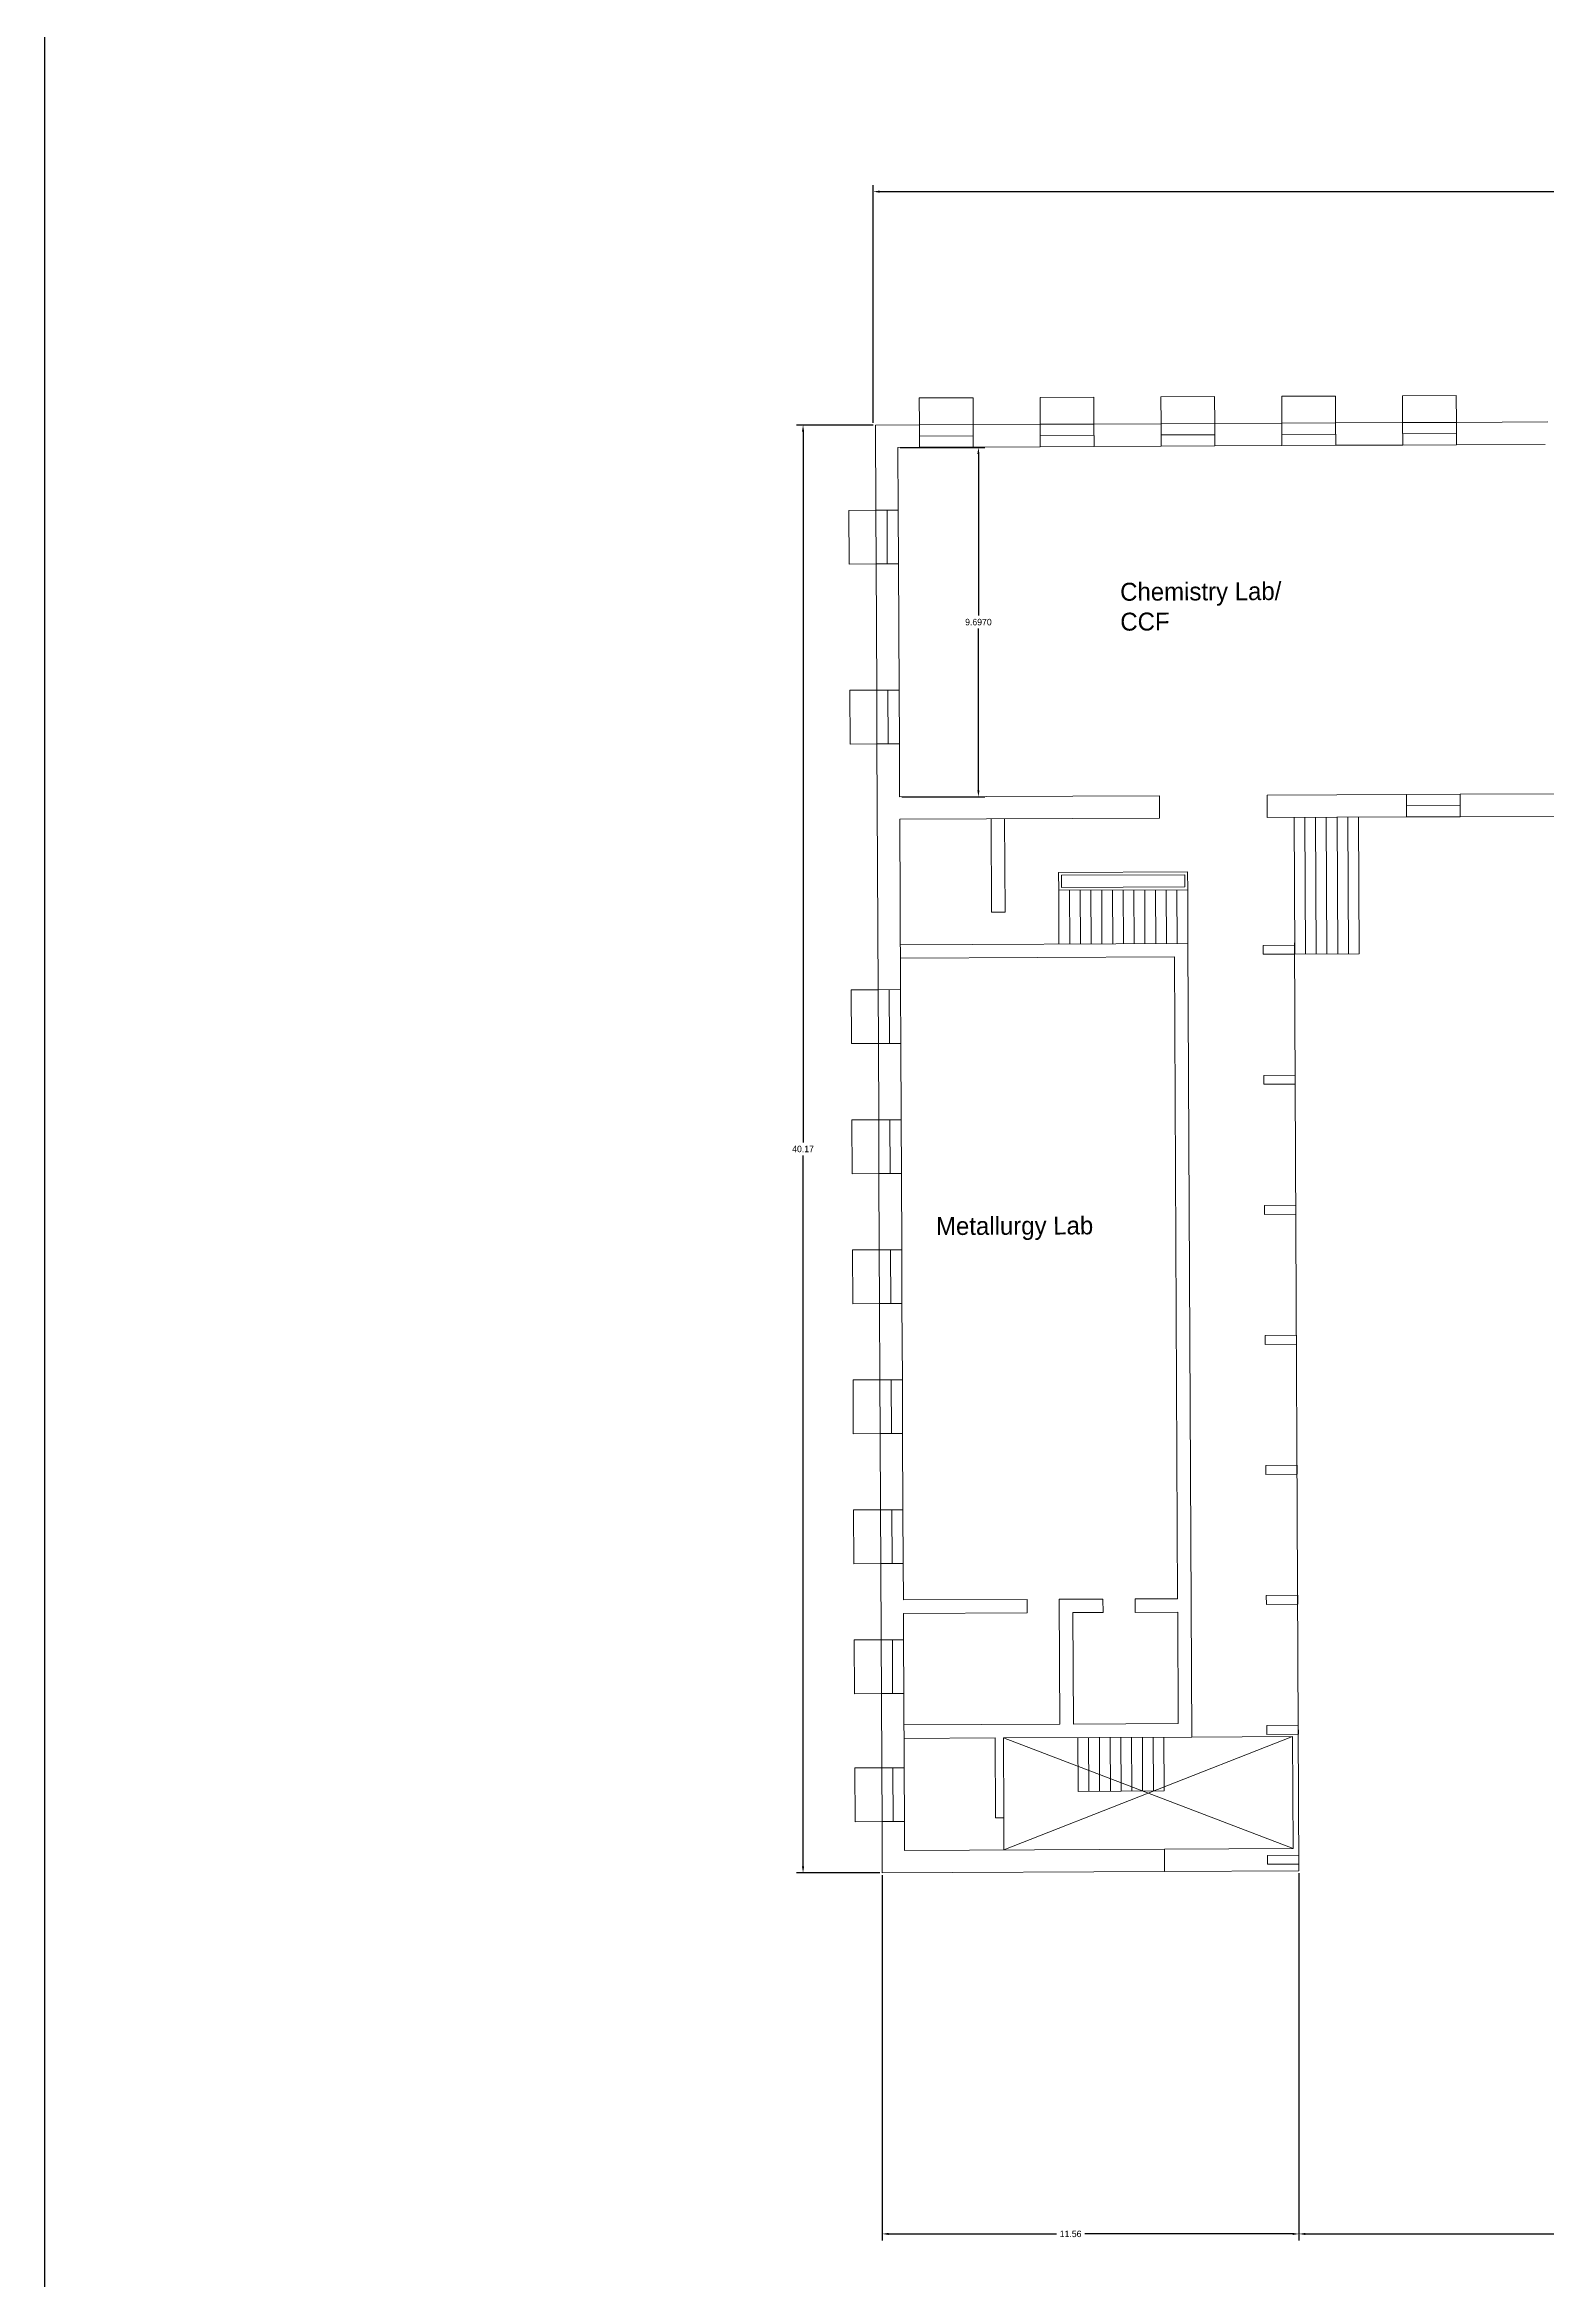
# Model space of a CAD drawing. Header units: inches. Extents: x -40 to 263, y -17 to 199.
# Drawn here: x -39.6 to 2.1, y 28.8 to 90.8 of the extents above; entities that cross this region are included whole.
import ezdxf

# ---------------------------------------------------------------- set-up
doc = ezdxf.new("R2010")
doc.units = ezdxf.units.IN
doc.header["$MEASUREMENT"] = 0
doc.layers.add('window', color=7, linetype='Continuous', lineweight=13)
doc.styles.add('LGL', font='')
doc.styles.get('LGL').set_extended_font_data('LithographLight')
doc.dimstyles.get("Standard").update_dxf_attribs({"dimtxt": 0.18, "dimasz": 0.18, "dimexe": 0.18, "dimexo": 0.0625, "dimgap": 0.09, "dimtad": 0, "dimtih": 1, "dimtoh": 1, "dimdec": 4, "dimzin": 0, "dimdsep": 46, "dimtxsty": 'Standard', "dimcen": 0.09, "dimadec": 0, "dimazin": 0, "dimtfac": 1, "dimtdec": 4, "dimtofl": 0, "dimtmove": 0, "dimatfit": 3, "dimfxl": 1, "dimtolj": 1, "dimtzin": 0, "dimarcsym": 0})

# ---------------------------------------------------------------- blocks, each defined once
blk = doc.blocks.new('*D27')
at = {"color": 0, "lineweight": -2, "transparency": 16777216}
for p, q in [((-15.819, 79.597), (-13.47, 79.597)), ((-13.65, 79.417), (-13.65, 74.929)), ((-13.65, 70.08), (-13.65, 74.569)), ((-15.774, 69.9), (-13.47, 69.9))]:
    blk.add_line(p, q, dxfattribs=at)
at = {"color": 0, "transparency": 16777216}
for points in [[(-13.68, 79.417), (-13.62, 79.417), (-13.65, 79.597)], [(-13.68, 70.08), (-13.62, 70.08), (-13.65, 69.9)]]:
    blk.add_solid(points, dxfattribs=at)
at = {"layer": 'Defpoints', "color": 0, "transparency": 16777216}
for p in [(-15.882, 79.597), (-13.65, 79.597), (-15.836, 69.9)]:
    blk.add_point(p, dxfattribs=at)
at = {"color": 0, "transparency": 16777216, "insert": (-13.65, 74.749), "char_height": 0.18, "attachment_point": 5}
blk.add_mtext('\\A1;9.6970', dxfattribs=at)
blk = doc.blocks.new('*D29')
at = {"color": 0, "lineweight": -2, "transparency": 16777216}
for p, q in [((-16.318, 39.988), (-16.318, 29.856)), ((-4.756, 39.988), (-4.756, 29.856)), ((-16.138, 30.036), (-11.482, 30.036)), ((-4.936, 30.036), (-10.702, 30.036))]:
    blk.add_line(p, q, dxfattribs=at)
at = {"color": 0, "transparency": 16777216}
for points in [[(-16.138, 30.066), (-16.138, 30.006), (-16.318, 30.036)], [(-4.936, 30.066), (-4.936, 30.006), (-4.756, 30.036)]]:
    blk.add_solid(points, dxfattribs=at)
at = {"layer": 'Defpoints', "color": 0, "transparency": 16777216}
for p in [(-16.318, 40.05), (-4.756, 40.05), (-4.756, 30.036)]:
    blk.add_point(p, dxfattribs=at)
at = {"color": 0, "transparency": 16777216, "insert": (-11.092, 30.036), "char_height": 0.18, "attachment_point": 5}
blk.add_mtext('\\A1;11.56', dxfattribs=at)
blk = doc.blocks.new('*D30')
at = {"color": 0, "lineweight": -2, "transparency": 16777216}
for p, q in [((-16.569, 80.216), (-18.695, 80.216)), ((-18.515, 80.036), (-18.515, 60.313)), ((-18.515, 40.23), (-18.515, 59.953)), ((-16.381, 40.05), (-18.695, 40.05))]:
    blk.add_line(p, q, dxfattribs=at)
at = {"color": 0, "transparency": 16777216}
for points in [[(-18.545, 80.036), (-18.485, 80.036), (-18.515, 80.216)], [(-18.545, 40.23), (-18.485, 40.23), (-18.515, 40.05)]]:
    blk.add_solid(points, dxfattribs=at)
at = {"layer": 'Defpoints', "color": 0, "transparency": 16777216}
for p in [(-18.515, 80.216), (-16.506, 80.216), (-16.318, 40.05)]:
    blk.add_point(p, dxfattribs=at)
at = {"color": 0, "transparency": 16777216, "insert": (-18.515, 60.133), "char_height": 0.18, "attachment_point": 5}
blk.add_mtext('\\A1;40.17', dxfattribs=at)
blk = doc.blocks.new('*D34')
at = {"color": 0, "lineweight": -2, "transparency": 16777216}
for p, q in [((-4.756, 40.042), (-4.756, 29.856)), ((33.65, 32.464), (33.65, 29.856)), ((-4.576, 30.036), (14.027, 30.036)), ((33.47, 30.036), (14.867, 30.036))]:
    blk.add_line(p, q, dxfattribs=at)
at = {"color": 0, "transparency": 16777216}
for points in [[(-4.576, 30.066), (-4.576, 30.006), (-4.756, 30.036)], [(33.47, 30.066), (33.47, 30.006), (33.65, 30.036)]]:
    blk.add_solid(points, dxfattribs=at)
at = {"layer": 'Defpoints', "color": 0, "transparency": 16777216}
for p in [(-4.756, 40.105), (33.65, 32.527), (33.65, 30.036)]:
    blk.add_point(p, dxfattribs=at)
at = {"color": 0, "transparency": 16777216, "insert": (14.447, 30.036), "char_height": 0.18, "attachment_point": 5}
blk.add_mtext('\\A1;38.41', dxfattribs=at)
blk = doc.blocks.new('*D38')
at = {"color": 0, "lineweight": -2, "transparency": 16777216}
for p, q in [((-16.569, 80.278), (-16.569, 86.871)), ((27.926, 80.486), (27.926, 86.871)), ((-16.389, 86.691), (4.599, 86.691)), ((27.746, 86.691), (5.499, 86.691))]:
    blk.add_line(p, q, dxfattribs=at)
at = {"color": 0, "transparency": 16777216}
for points in [[(-16.389, 86.721), (-16.389, 86.661), (-16.569, 86.691)], [(27.746, 86.721), (27.746, 86.661), (27.926, 86.691)]]:
    blk.add_solid(points, dxfattribs=at)
at = {"layer": 'Defpoints', "color": 0, "transparency": 16777216}
for p in [(27.926, 86.691), (-16.569, 80.216), (27.926, 80.424)]:
    blk.add_point(p, dxfattribs=at)
at = {"color": 0, "transparency": 16777216, "insert": (5.049, 86.691), "char_height": 0.18, "attachment_point": 5}
blk.add_mtext('\\A1;44.49', dxfattribs=at)

msp = doc.modelspace()

# ---------------------------------------------------------------- linework, layer by layer
msp.add_lwpolyline([(-39.55518, 198.66799), (262.71196, 198.66799), (262.71196, -17.13248), (-39.55518, -17.13248)], close=True)
at = {"layer": 'window'}
for p, q in [((-13.79933, 80.97442), (-15.29117, 80.96743)), ((-15.28768, 80.22151), (-15.29117, 80.96743)), ((-13.79583, 80.2285), (-13.79933, 80.97442)), ((-10.44766, 80.99011), (-11.9395, 80.98312)), ((-11.93601, 80.2372), (-11.9395, 80.98312)), ((-10.44416, 80.24419), (-10.44766, 80.99011)), ((-7.09598, 81.00579), (-8.58783, 80.99881)), ((-8.58433, 80.25289), (-8.58783, 80.99881)), ((-7.09249, 80.25987), (-7.09598, 81.00579)), ((-3.74431, 81.02148), (-5.23616, 81.0145)), ((-5.23266, 80.26858), (-5.23616, 81.0145)), ((-3.74082, 80.27556), (-3.74431, 81.02148)), ((-0.39264, 81.03717), (-1.88448, 81.03019)), ((-1.88099, 80.28427), (-1.88448, 81.03019)), ((-0.38915, 80.29125), (-0.39264, 81.03717)), ((-16.50601, 80.21581), (-15.28768, 80.22151)), ((-16.50601, 80.21581), (-16.49496, 77.85373)), ((-13.79583, 80.2285), (-15.28768, 80.22151)), ((-15.28477, 79.59991), (-15.28768, 80.22151)), ((-13.79583, 80.2285), (-11.93601, 80.2372)), ((-13.79583, 80.2285), (-11.93601, 80.2372)), ((-13.79583, 80.2285), (-13.79292, 79.6069)), ((-10.44416, 80.24419), (-11.93601, 80.2372)), ((-11.93601, 80.2372), (-11.9331, 79.6156)), ((-10.44416, 80.24419), (-8.58433, 80.25289)), ((-10.44416, 80.24419), (-8.58433, 80.25289)), ((-10.44416, 80.24419), (-10.44125, 79.62258)), ((-7.09249, 80.25987), (-8.58433, 80.25289)), ((-8.58433, 80.25289), (-8.58142, 79.63129)), ((-7.09249, 80.25987), (-5.23266, 80.26858)), ((-7.09249, 80.25987), (-5.23266, 80.26858)), ((-7.09249, 80.25987), (-7.08958, 79.63827)), ((-3.74082, 80.27556), (-5.23266, 80.26858)), ((-5.23266, 80.26858), (-5.22975, 79.64698)), ((-3.74082, 80.27556), (-1.88099, 80.28427)), ((-3.74082, 80.27556), (-1.88099, 80.28427)), ((-3.74082, 80.27556), (-3.73791, 79.65396)), ((-0.38915, 80.29125), (-1.88099, 80.28427)), ((-1.88099, 80.28427), (-1.87808, 79.66267)), ((-1.87954, 79.97347), (-0.3877, 79.98045)), ((-0.38915, 80.29125), (2.14449, 80.30311)), ((-0.38915, 80.29125), (-0.38624, 79.66965)), ((-15.8815, 79.59712), (-15.28477, 79.59991)), ((-15.8815, 79.59712), (-15.87336, 77.85664)), ((-15.28622, 79.91071), (-13.79438, 79.9177)), ((-13.79292, 79.6069), (-15.28477, 79.59991)), ((-13.79292, 79.6069), (-11.9331, 79.6156)), ((-13.79292, 79.6069), (-11.9331, 79.6156)), ((-11.93455, 79.9264), (-10.44271, 79.93339)), ((-10.44125, 79.62258), (-11.9331, 79.6156)), ((-10.44125, 79.62258), (-8.58142, 79.63129)), ((-10.44125, 79.62258), (-8.58142, 79.63129)), ((-8.58288, 79.94209), (-7.09104, 79.94907)), ((-7.08958, 79.63827), (-8.58142, 79.63129)), ((-7.08958, 79.63827), (-5.22975, 79.64698)), ((-7.08958, 79.63827), (-5.22975, 79.64698)), ((-5.23121, 79.95778), (-3.73937, 79.96476)), ((-3.73791, 79.65396), (-5.22975, 79.64698)), ((-3.73791, 79.65396), (-1.87808, 79.66267)), ((-3.73791, 79.65396), (-1.87808, 79.66267)), ((-0.38624, 79.66965), (-1.87808, 79.66267)), ((-0.38624, 79.66965), (2.07032, 79.68115)), ((-16.49496, 77.85373), (-17.24088, 77.85024)), ((-17.23389, 76.3584), (-17.24088, 77.85024)), ((-16.49496, 77.85373), (-15.87336, 77.85664)), ((-16.48797, 76.36189), (-16.49496, 77.85373)), ((-16.17717, 76.36334), (-16.18416, 77.85518)), ((-15.86637, 76.3648), (-15.87336, 77.85664)), ((-16.48797, 76.36189), (-17.23389, 76.3584)), ((-16.48797, 76.36189), (-15.86637, 76.3648)), ((-16.48797, 76.36189), (-16.47159, 72.86103)), ((-15.86637, 76.3648), (-15.84999, 72.86394)), ((-16.47159, 72.86103), (-17.21751, 72.85754)), ((-17.21751, 72.85754), (-17.21052, 71.3657)), ((-16.47159, 72.86103), (-15.84999, 72.86394)), ((-16.47159, 72.86103), (-16.4646, 71.36919)), ((-16.16079, 72.86249), (-16.1538, 71.37065)), ((-15.84999, 72.86394), (-15.843, 71.3721)), ((-16.4646, 71.36919), (-17.21052, 71.3657)), ((-16.4646, 71.36919), (-15.843, 71.3721)), ((-16.4646, 71.36919), (-16.43269, 64.55065)), ((-15.843, 71.3721), (-15.83611, 69.90015)), ((-15.83611, 69.90015), (-8.62555, 69.9339)), ((-8.62264, 69.3123), (-8.62555, 69.9339)), ((-5.64186, 69.94787), (-1.77587, 69.96596)), ((-5.64186, 69.94787), (-5.63895, 69.32627)), ((-0.28403, 69.97295), (-1.77587, 69.96596)), ((-1.77587, 69.96596), (-1.77296, 69.34436)), ((-0.28257, 69.66215), (-1.77441, 69.65516)), ((-0.28403, 69.97295), (2.54937, 69.98621)), ((-0.28403, 69.97295), (-0.28112, 69.35135)), ((-15.8332, 69.27855), (-8.62264, 69.3123)), ((-15.8332, 69.27855), (-15.81109, 64.55356)), ((-13.29707, 69.29042), (-13.28497, 66.70456)), ((-12.92411, 69.29217), (-12.91201, 66.70631)), ((-5.63895, 69.32627), (-1.77296, 69.34436)), ((-4.87528, 65.53799), (-4.89303, 69.32976)), ((-4.57691, 65.53939), (-4.59466, 69.33115)), ((-4.27855, 65.54079), (-4.2963, 69.33255)), ((-3.98018, 65.54218), (-3.99793, 69.33395)), ((-3.68181, 65.54358), (-3.69956, 69.33534)), ((-3.38344, 65.54498), (-3.40119, 69.33674)), ((-3.08507, 65.54637), (-3.10282, 69.33814)), ((-1.77296, 69.34436), (-0.28112, 69.35135)), ((-0.28112, 69.35135), (2.55228, 69.36461)), ((-11.42529, 67.80731), (-7.84487, 67.82407)), ((-11.42529, 67.80731), (-11.42296, 67.31003)), ((-11.34358, 67.72636), (-7.92582, 67.74236)), ((-11.34358, 67.72636), (-11.34201, 67.39174)), ((-7.92582, 67.74236), (-7.92425, 67.40773)), ((-7.84487, 67.82407), (-7.84254, 67.32679)), ((-11.42296, 67.31003), (-7.84254, 67.32679)), ((-11.42296, 67.31003), (-11.41598, 65.81819)), ((-11.34201, 67.39174), (-7.92425, 67.40773)), ((-11.11761, 65.81958), (-11.12459, 67.31142)), ((-10.81924, 65.82098), (-10.82622, 67.31282)), ((-10.52087, 65.82238), (-10.52785, 67.31422)), ((-10.2225, 65.82377), (-10.22949, 67.31561)), ((-9.92414, 65.82517), (-9.93112, 67.31701)), ((-9.62577, 65.82656), (-9.63275, 67.31841)), ((-9.3274, 65.82796), (-9.33438, 67.3198)), ((-9.02903, 65.82936), (-9.03601, 67.3212)), ((-8.73066, 65.83075), (-8.73765, 67.3226)), ((-8.43229, 65.83215), (-8.43928, 67.32399)), ((-8.13393, 65.83355), (-8.14091, 67.32539)), ((-7.84254, 67.32679), (-7.83556, 65.83494)), ((-7.83556, 65.83494), (-7.84254, 67.32679)), ((-13.28497, 66.70456), (-12.91201, 66.70631)), ((-15.81691, 65.79759), (-7.83556, 65.83494)), ((-7.83556, 65.83494), (-7.73251, 43.82034)), ((-4.87674, 65.84879), (-4.75623, 40.10458)), ((-15.81516, 65.42462), (-8.20677, 65.46024)), ((-8.20677, 65.46024), (-8.12344, 47.6576)), ((-4.87528, 65.53799), (-3.08507, 65.54637)), ((-16.43269, 64.55065), (-17.17861, 64.54715)), ((-17.17162, 63.05531), (-17.17861, 64.54715)), ((-15.81109, 64.55356), (-16.43269, 64.55065)), ((-16.43269, 64.55065), (-16.4257, 63.0588)), ((-16.12189, 64.5521), (-16.1149, 63.06026)), ((-15.81109, 64.55356), (-15.8041, 63.06171)), ((-16.4257, 63.0588), (-17.17162, 63.05531)), ((-15.8041, 63.06171), (-16.4257, 63.0588)), ((-16.4257, 63.0588), (-16.4158, 60.9437)), ((-15.8041, 63.06171), (-15.7942, 60.94661)), ((-16.4158, 60.9437), (-17.16172, 60.94021)), ((-17.15474, 59.44837), (-17.16172, 60.94021)), ((-15.7942, 60.94661), (-16.4158, 60.9437)), ((-16.4158, 60.9437), (-16.40882, 59.45186)), ((-16.105, 60.94516), (-16.09802, 59.45332)), ((-15.7942, 60.94661), (-15.78722, 59.45477)), ((-16.40882, 59.45186), (-17.15474, 59.44837)), ((-15.78722, 59.45477), (-16.40882, 59.45186)), ((-16.40882, 59.45186), (-16.39892, 57.33676)), ((-15.78722, 59.45477), (-15.77732, 57.33967)), ((-16.39892, 57.33676), (-17.14484, 57.33327)), ((-17.13786, 55.84143), (-17.14484, 57.33327)), ((-15.77732, 57.33967), (-16.39892, 57.33676)), ((-16.39892, 57.33676), (-16.39194, 55.84492)), ((-16.08812, 57.33822), (-16.08114, 55.84638)), ((-15.77732, 57.33967), (-15.77034, 55.84783)), ((-16.39194, 55.84492), (-17.13786, 55.84143)), ((-15.77034, 55.84783), (-16.39194, 55.84492)), ((-16.39194, 55.84492), (-16.38181, 53.68052)), ((-15.77034, 55.84783), (-15.76044, 53.73273)), ((-16.38204, 53.72982), (-17.12796, 53.72633)), ((-17.12097, 52.23449), (-17.12796, 53.72633)), ((-15.76044, 53.73273), (-16.38204, 53.72982)), ((-16.38204, 53.72982), (-16.37505, 52.23798)), ((-16.07124, 53.73128), (-16.06425, 52.23943)), ((-15.76044, 53.73273), (-15.75345, 52.24089)), ((-16.37505, 52.23798), (-17.12097, 52.23449)), ((-15.75345, 52.24089), (-16.37505, 52.23798)), ((-16.37505, 52.23798), (-16.36515, 50.12288)), ((-15.75345, 52.24089), (-15.74355, 50.12579)), ((-16.36515, 50.12288), (-17.11107, 50.11939)), ((-17.10409, 48.62755), (-17.11107, 50.11939)), ((-15.74355, 50.12579), (-16.36515, 50.12288)), ((-16.36515, 50.12288), (-16.35817, 48.63104)), ((-16.05435, 50.12433), (-16.04737, 48.63249)), ((-15.74355, 50.12579), (-15.73657, 48.63395)), ((-16.35817, 48.63104), (-17.10409, 48.62755)), ((-15.73657, 48.63395), (-16.35817, 48.63104)), ((-16.35817, 48.63104), (-16.34827, 46.51594)), ((-15.73657, 48.63395), (-15.73183, 47.62198)), ((-12.3006, 47.63804), (-15.73183, 47.62198)), ((-15.73009, 47.24902), (-12.29885, 47.26508)), ((-15.73009, 47.24902), (-15.72667, 46.51885)), ((-12.3006, 47.63804), (-12.29885, 47.26508)), ((-11.40549, 47.64223), (-10.19377, 47.6479)), ((-11.40549, 47.64223), (-11.38927, 44.17619)), ((-11.03079, 47.27102), (-10.19203, 47.27494)), ((-11.03079, 47.27102), (-11.01631, 44.17793)), ((-10.19377, 47.6479), (-10.19203, 47.27494)), ((-9.29867, 47.65209), (-8.12344, 47.6576)), ((-9.29867, 47.65209), (-9.29692, 47.27913)), ((-9.29692, 47.27913), (-8.12169, 47.28464)), ((-8.12169, 47.28464), (-8.10722, 44.19155)), ((-16.34827, 46.51594), (-17.09419, 46.51245)), ((-17.08721, 45.02061), (-17.09419, 46.51245)), ((-15.72667, 46.51885), (-16.34827, 46.51594)), ((-16.34827, 46.51594), (-16.34129, 45.0241)), ((-16.03747, 46.51739), (-16.03049, 45.02555)), ((-15.72667, 46.51885), (-15.71969, 45.02701)), ((-16.34129, 45.0241), (-17.08721, 45.02061)), ((-15.71969, 45.02701), (-16.34129, 45.0241)), ((-16.34129, 45.0241), (-16.33165, 42.96541)), ((-15.71969, 45.02701), (-15.71005, 42.96832)), ((-15.71561, 44.15594), (-11.38927, 44.17619)), ((-11.01631, 44.17793), (-8.10722, 44.19155)), ((-15.71386, 43.78298), (-13.18669, 43.79481)), ((-13.18669, 43.79481), (-13.17633, 41.58191)), ((-12.95794, 43.79588), (-7.73251, 43.82034)), ((-12.95794, 43.79588), (-12.94758, 41.58298)), ((-12.95794, 43.79588), (-4.91962, 40.72543)), ((-4.93417, 43.83343), (-12.94339, 40.68787)), ((-10.89024, 43.80555), (-10.88326, 42.31371)), ((-10.59187, 43.80695), (-10.58489, 42.31511)), ((-10.2935, 43.80835), (-10.28652, 42.31651)), ((-9.99514, 43.80974), (-9.98815, 42.3179)), ((-9.69677, 43.81114), (-9.68978, 42.3193)), ((-9.3984, 43.81254), (-9.39142, 42.3207)), ((-9.10003, 43.81393), (-9.09305, 42.32209)), ((-8.80166, 43.81533), (-8.79468, 42.32349)), ((-8.50329, 43.81673), (-8.49631, 42.32489)), ((-7.73251, 43.82034), (-4.93417, 43.83343)), ((-4.93417, 43.83343), (-4.91962, 40.72543)), ((-16.33165, 42.96541), (-17.07757, 42.96192)), ((-17.07059, 41.47007), (-17.07757, 42.96192)), ((-15.71005, 42.96832), (-16.33165, 42.96541)), ((-16.33165, 42.96541), (-16.32467, 41.47357)), ((-16.02085, 42.96686), (-16.01387, 41.47502)), ((-15.71005, 42.96832), (-15.70307, 41.47648)), ((-10.88326, 42.31371), (-8.49631, 42.32489)), ((-13.17633, 41.58191), (-12.94758, 41.58298)), ((-12.94758, 41.58298), (-12.94339, 40.68787)), ((-16.32467, 41.47357), (-17.07059, 41.47007)), ((-15.70307, 41.47648), (-16.32467, 41.47357)), ((-16.32467, 41.47357), (-16.31801, 40.05046)), ((-15.70307, 41.47648), (-15.69931, 40.67497)), ((-15.69931, 40.67497), (-8.48875, 40.70872)), ((-8.48875, 40.70872), (-4.91962, 40.72543)), ((-8.48875, 40.70872), (-8.48584, 40.08712)), ((-16.31801, 40.05046), (-8.48584, 40.08712)), ((-8.48584, 40.08712), (-4.75623, 40.10458))]:
    msp.add_line(p, q, dxfattribs=at)
for points in [[(-4.87645, 65.78663), (-5.74669, 65.78256), (-5.74552, 65.53392), (-4.87528, 65.53799)], [(-4.85956, 62.17969), (-5.7298, 62.17562), (-5.72864, 61.92698), (-4.8584, 61.93105)], [(-4.84268, 58.57275), (-5.71292, 58.56868), (-5.71176, 58.32004), (-4.84152, 58.32411)], [(-4.8258, 54.96581), (-5.69604, 54.96174), (-5.69487, 54.7131), (-4.82463, 54.71717)], [(-4.80891, 51.35887), (-5.67915, 51.3548), (-5.67799, 51.10615), (-4.80775, 51.11023)], [(-4.79203, 47.75193), (-5.66227, 47.74785), (-5.66111, 47.49921), (-4.79087, 47.50329)], [(-4.77515, 44.14499), (-5.64539, 44.14091), (-5.64422, 43.89227), (-4.77398, 43.89635)], [(-4.75828, 40.54197), (-5.62852, 40.53789), (-5.62736, 40.28925), (-4.75712, 40.29333)]]:
    msp.add_lwpolyline(points, close=True, dxfattribs=at)

# ---------------------------------------------------------------- texts
at = {"layer": 'window', "char_height": 0.497286, "width": 8.4994461, "attachment_point": 1, "rotation": 0.2681908, "style": 'LGL'}
for s, insert in [('Chemistry Lab/\\PCCF', (-9.71845, 75.83871)), ('Metallurgy Lab', (-14.8283, 58.24228))]:
    msp.add_mtext(s, dxfattribs=dict(at, insert=insert))

# ---------------------------------------------------------------- dimensions: what is measured, and where the dimension line sits
for base, p1, p2, picture, middle in [((27.926, 86.69071), (-16.56851, 80.21581), (27.926, 80.42379), '*D38', (5.04874, 86.69071)), ((-4.75598, 30.0359), (-16.31801, 40.05046), (-4.75598, 40.05046), '*D29', (-11.09199, 30.0359))]:
    dim = msp.add_linear_dim(base=base, p1=p1, p2=p2, dimstyle='Standard', override={"dimdec": 2})
    dim.commit()
    dim.dimension.update_dxf_attribs({"geometry": picture, "text_midpoint": middle, "dimtype": 160})
dim = msp.add_linear_dim(base=(-18.51527, 80.21581), p1=(-16.31801, 40.05046), p2=(-16.50601, 80.21581), angle=90, dimstyle='Standard', override={"dimdec": 2})
dim.commit()
dim.dimension.update_dxf_attribs({"geometry": '*D30', "text_midpoint": (-18.51527, 60.13314)})
dim = msp.add_linear_dim(base=(-13.65013, 79.59712), p1=(-15.83611, 69.90015), p2=(-15.8815, 79.59712), angle=90, dimstyle='Standard')
dim.commit()
dim.dimension.update_dxf_attribs({"geometry": '*D27', "text_midpoint": (-13.65013, 74.74863)})
dim = msp.add_linear_dim(base=(33.65024, 30.0359), p1=(-4.75623, 40.10458), p2=(33.65024, 32.52661), dimstyle='Standard', override={"dimdec": 2})
dim.commit()
dim.dimension.update_dxf_attribs({"geometry": '*D34', "text_midpoint": (14.44701, 30.0359)})

doc.saveas('drawing.dxf')
